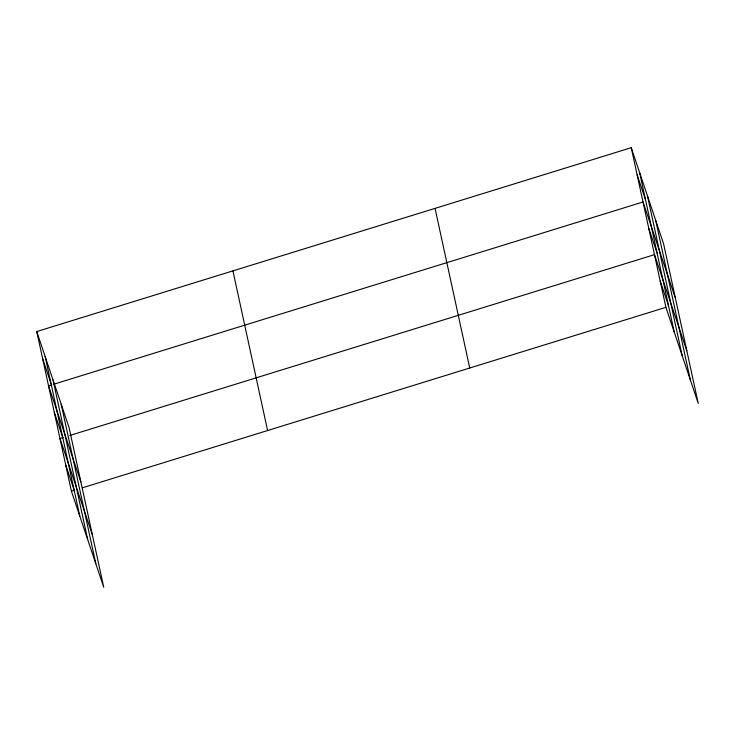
<?xml version="1.0" encoding="UTF-8"?>
<svg xmlns="http://www.w3.org/2000/svg" width="735" height="735" viewBox="0 0 735 735"><rect width="100%" height="100%" fill="white"/><g stroke="black" fill="none" stroke-linecap="round" stroke-linejoin="round"><path stroke-width="1.1" d="M36.75 331.558L69.09 427.66L103.754 587.302L71.414 491.21L36.75 331.558L631.246 147.698L663.586 243.79L698.25 403.441L665.91 307.34L631.246 147.698M51.808 384.828L48.538 385.838L80.878 481.939M53.986 384.157L643.033 201.978L675.373 298.07M63.247 437.509L59.976 438.519L92.316 534.621M69.788 435.487L654.472 254.659L686.812 350.751M71.414 491.21L74.685 490.19M82.311 487.838L665.91 307.34M637.135 174.838L645.495 199.672M648.748 228.319L657.108 253.152M660.186 281L668.547 305.833M42.639 358.698L51 383.541M54.252 412.179L62.613 437.022M65.691 464.86L74.051 489.703M655.675 220.279L690.34 379.921M647.517 196.052L682.181 355.694M639.606 172.532L674.271 332.174M435.065 208.373L469.729 368.014M232.931 270.884L267.595 430.526M61.18 404.149L95.844 563.791M53.021 379.912L87.685 539.563M45.111 356.401L79.775 516.043"/></g></svg>
